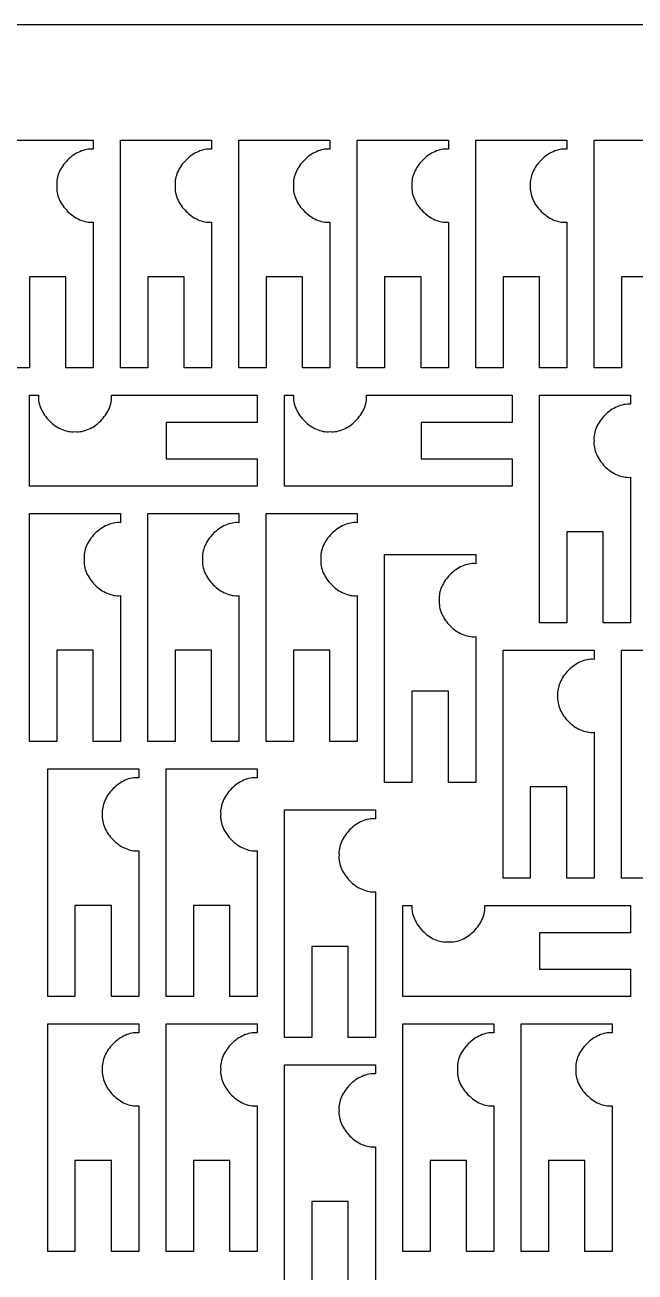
# Model space of a CAD drawing. Header units: millimetres. Extents: x 20698 to 22798, y 4792 to 5692.
# Drawn here: x 20872.1 to 20939.1, y 5555.5 to 5692.4 of the extents above; entities that cross this region are included whole.
import ezdxf

# ---------------------------------------------------------------- set-up
doc = ezdxf.new("R2010")
doc.units = ezdxf.units.MM
doc.layers.add('KEYHOLDER_ASPIRE', color=18, linetype='Continuous', true_color=0x4c0000)
doc.layers.add('Predeterminada', color=18, linetype='Continuous', true_color=0x000000)

msp = doc.modelspace()

# ---------------------------------------------------------------- linework, layer by layer
at = {"layer": 'KEYHOLDER_ASPIRE'}
for points in [[(20869.63, 5679.76), (20879.63, 5679.76), (20879.63, 5678.76), (20879.45, 5678.77), (20879.26, 5678.77), (20879.07, 5678.75), (20878.89, 5678.72), (20878.7, 5678.68), (20878.52, 5678.63), (20878.33, 5678.57), (20878.15, 5678.49), (20877.97, 5678.41), (20877.79, 5678.31), (20877.62, 5678.21), (20877.45, 5678.1), (20877.28, 5677.98), (20877.12, 5677.85), (20876.97, 5677.71), (20876.82, 5677.57), (20876.68, 5677.42), (20876.54, 5677.26), (20876.41, 5677.1), (20876.29, 5676.94), (20876.18, 5676.77), (20876.08, 5676.6), (20875.98, 5676.42), (20875.9, 5676.24), (20875.82, 5676.06), (20875.76, 5675.87), (20875.71, 5675.69), (20875.67, 5675.5), (20875.64, 5675.31), (20875.62, 5675.13), (20875.62, 5674.94), (20875.63, 5674.76), (20875.62, 5674.57), (20875.62, 5674.38), (20875.64, 5674.2), (20875.67, 5674.01), (20875.71, 5673.82), (20875.76, 5673.64), (20875.82, 5673.45), (20875.9, 5673.27), (20875.98, 5673.09), (20876.08, 5672.92), (20876.18, 5672.74), (20876.29, 5672.57), (20876.41, 5672.41), (20876.54, 5672.25), (20876.68, 5672.09), (20876.82, 5671.94), (20876.97, 5671.8), (20877.12, 5671.66), (20877.28, 5671.54), (20877.45, 5671.41), (20877.62, 5671.3), (20877.79, 5671.2), (20877.97, 5671.1), (20878.15, 5671.02), (20878.33, 5670.95), (20878.52, 5670.88), (20878.7, 5670.83), (20878.89, 5670.79), (20879.07, 5670.76), (20879.26, 5670.75), (20879.45, 5670.74), (20879.63, 5670.76), (20879.63, 5664.76), (20879.63, 5654.76), (20876.63, 5654.76), (20876.63, 5664.76), (20872.63, 5664.76), (20872.63, 5654.76), (20869.63, 5654.76)], [(20941.63, 5664.76), (20937.63, 5664.76), (20937.63, 5654.76), (20934.63, 5654.76), (20934.63, 5679.76), (20944.63, 5679.76)], [(20940.63, 5598.76), (20937.63, 5598.76), (20937.63, 5623.76), (20947.63, 5623.76)], [(20900.63, 5553.26), (20900.63, 5578.26), (20910.63, 5578.26), (20910.63, 5577.26), (20910.45, 5577.27), (20910.26, 5577.27), (20910.07, 5577.25), (20909.89, 5577.22), (20909.7, 5577.18), (20909.52, 5577.13), (20909.33, 5577.07), (20909.15, 5576.99), (20908.97, 5576.91), (20908.79, 5576.81), (20908.62, 5576.71), (20908.45, 5576.6), (20908.28, 5576.48), (20908.12, 5576.35), (20907.97, 5576.21), (20907.82, 5576.07), (20907.68, 5575.92), (20907.54, 5575.76), (20907.41, 5575.6), (20907.29, 5575.44), (20907.18, 5575.27), (20907.08, 5575.1), (20906.98, 5574.92), (20906.9, 5574.74), (20906.82, 5574.56), (20906.76, 5574.37), (20906.71, 5574.19), (20906.67, 5574), (20906.64, 5573.81), (20906.62, 5573.63), (20906.62, 5573.44), (20906.63, 5573.26), (20906.62, 5573.07), (20906.62, 5572.88), (20906.64, 5572.7), (20906.67, 5572.51), (20906.71, 5572.32), (20906.76, 5572.14), (20906.82, 5571.95), (20906.9, 5571.77), (20906.98, 5571.59), (20907.08, 5571.42), (20907.18, 5571.24), (20907.29, 5571.07), (20907.41, 5570.91), (20907.54, 5570.75), (20907.68, 5570.59), (20907.82, 5570.44), (20907.97, 5570.3), (20908.12, 5570.16), (20908.28, 5570.04), (20908.45, 5569.91), (20908.62, 5569.8), (20908.79, 5569.7), (20908.97, 5569.6), (20909.15, 5569.52), (20909.33, 5569.45), (20909.52, 5569.38), (20909.7, 5569.33), (20909.89, 5569.29), (20910.07, 5569.26), (20910.26, 5569.25), (20910.45, 5569.24), (20910.63, 5569.26), (20910.63, 5563.26), (20910.63, 5553.26)], [(20907.63, 5553.26), (20907.63, 5563.26), (20903.63, 5563.26), (20903.63, 5553.26)]]:
    msp.add_lwpolyline(points, dxfattribs=at)
for points in [[(20892.63, 5678.76), (20892.45, 5678.77), (20892.26, 5678.77), (20892.07, 5678.75), (20891.89, 5678.72), (20891.7, 5678.68), (20891.52, 5678.63), (20891.33, 5678.57), (20891.15, 5678.49), (20890.97, 5678.41), (20890.79, 5678.31), (20890.62, 5678.21), (20890.45, 5678.1), (20890.28, 5677.98), (20890.12, 5677.85), (20889.97, 5677.71), (20889.82, 5677.57), (20889.68, 5677.42), (20889.54, 5677.26), (20889.41, 5677.1), (20889.29, 5676.94), (20889.18, 5676.77), (20889.08, 5676.6), (20888.98, 5676.42), (20888.9, 5676.24), (20888.82, 5676.06), (20888.76, 5675.87), (20888.71, 5675.69), (20888.67, 5675.5), (20888.64, 5675.31), (20888.62, 5675.13), (20888.62, 5674.94), (20888.63, 5674.76), (20888.62, 5674.57), (20888.62, 5674.38), (20888.64, 5674.2), (20888.67, 5674.01), (20888.71, 5673.82), (20888.76, 5673.64), (20888.82, 5673.45), (20888.9, 5673.27), (20888.98, 5673.09), (20889.08, 5672.92), (20889.18, 5672.74), (20889.29, 5672.57), (20889.41, 5672.41), (20889.54, 5672.25), (20889.68, 5672.09), (20889.82, 5671.94), (20889.97, 5671.8), (20890.12, 5671.66), (20890.28, 5671.54), (20890.45, 5671.41), (20890.62, 5671.3), (20890.79, 5671.2), (20890.97, 5671.1), (20891.15, 5671.02), (20891.33, 5670.95), (20891.52, 5670.88), (20891.7, 5670.83), (20891.89, 5670.79), (20892.07, 5670.76), (20892.26, 5670.75), (20892.45, 5670.74), (20892.63, 5670.76), (20892.63, 5664.76), (20892.63, 5654.76), (20889.63, 5654.76), (20889.63, 5664.76), (20885.63, 5664.76), (20885.63, 5654.76), (20882.63, 5654.76), (20882.63, 5679.76), (20892.63, 5679.76)], [(20905.63, 5678.76), (20905.45, 5678.77), (20905.26, 5678.77), (20905.07, 5678.75), (20904.89, 5678.72), (20904.7, 5678.68), (20904.52, 5678.63), (20904.33, 5678.57), (20904.15, 5678.49), (20903.97, 5678.41), (20903.79, 5678.31), (20903.62, 5678.21), (20903.45, 5678.1), (20903.28, 5677.98), (20903.12, 5677.85), (20902.97, 5677.71), (20902.82, 5677.57), (20902.68, 5677.42), (20902.54, 5677.26), (20902.41, 5677.1), (20902.29, 5676.94), (20902.18, 5676.77), (20902.08, 5676.6), (20901.98, 5676.42), (20901.9, 5676.24), (20901.82, 5676.06), (20901.76, 5675.87), (20901.71, 5675.69), (20901.67, 5675.5), (20901.64, 5675.31), (20901.62, 5675.13), (20901.62, 5674.94), (20901.63, 5674.76), (20901.62, 5674.57), (20901.62, 5674.38), (20901.64, 5674.2), (20901.67, 5674.01), (20901.71, 5673.82), (20901.76, 5673.64), (20901.82, 5673.45), (20901.9, 5673.27), (20901.98, 5673.09), (20902.08, 5672.92), (20902.18, 5672.74), (20902.29, 5672.57), (20902.41, 5672.41), (20902.54, 5672.25), (20902.68, 5672.09), (20902.82, 5671.94), (20902.97, 5671.8), (20903.12, 5671.66), (20903.28, 5671.54), (20903.45, 5671.41), (20903.62, 5671.3), (20903.79, 5671.2), (20903.97, 5671.1), (20904.15, 5671.02), (20904.33, 5670.95), (20904.52, 5670.88), (20904.7, 5670.83), (20904.89, 5670.79), (20905.07, 5670.76), (20905.26, 5670.75), (20905.45, 5670.74), (20905.63, 5670.76), (20905.63, 5664.76), (20905.63, 5654.76), (20902.63, 5654.76), (20902.63, 5664.76), (20898.63, 5664.76), (20898.63, 5654.76), (20895.63, 5654.76), (20895.63, 5679.76), (20905.63, 5679.76)], [(20918.63, 5678.76), (20918.45, 5678.77), (20918.26, 5678.77), (20918.07, 5678.75), (20917.89, 5678.72), (20917.7, 5678.68), (20917.52, 5678.63), (20917.33, 5678.57), (20917.15, 5678.49), (20916.97, 5678.41), (20916.79, 5678.31), (20916.62, 5678.21), (20916.45, 5678.1), (20916.28, 5677.98), (20916.12, 5677.85), (20915.97, 5677.71), (20915.82, 5677.57), (20915.68, 5677.42), (20915.54, 5677.26), (20915.41, 5677.1), (20915.29, 5676.94), (20915.18, 5676.77), (20915.08, 5676.6), (20914.98, 5676.42), (20914.9, 5676.24), (20914.82, 5676.06), (20914.76, 5675.87), (20914.71, 5675.69), (20914.67, 5675.5), (20914.64, 5675.31), (20914.62, 5675.13), (20914.62, 5674.94), (20914.63, 5674.76), (20914.62, 5674.57), (20914.62, 5674.38), (20914.64, 5674.2), (20914.67, 5674.01), (20914.71, 5673.82), (20914.76, 5673.64), (20914.82, 5673.45), (20914.9, 5673.27), (20914.98, 5673.09), (20915.08, 5672.92), (20915.18, 5672.74), (20915.29, 5672.57), (20915.41, 5672.41), (20915.54, 5672.25), (20915.68, 5672.09), (20915.82, 5671.94), (20915.97, 5671.8), (20916.12, 5671.66), (20916.28, 5671.54), (20916.45, 5671.41), (20916.62, 5671.3), (20916.79, 5671.2), (20916.97, 5671.1), (20917.15, 5671.02), (20917.33, 5670.95), (20917.52, 5670.88), (20917.7, 5670.83), (20917.89, 5670.79), (20918.07, 5670.76), (20918.26, 5670.75), (20918.45, 5670.74), (20918.63, 5670.76), (20918.63, 5664.76), (20918.63, 5654.76), (20915.63, 5654.76), (20915.63, 5664.76), (20911.63, 5664.76), (20911.63, 5654.76), (20908.63, 5654.76), (20908.63, 5679.76), (20918.63, 5679.76)], [(20931.63, 5678.76), (20931.45, 5678.77), (20931.26, 5678.77), (20931.07, 5678.75), (20930.89, 5678.72), (20930.7, 5678.68), (20930.52, 5678.63), (20930.33, 5678.57), (20930.15, 5678.49), (20929.97, 5678.41), (20929.79, 5678.31), (20929.62, 5678.21), (20929.45, 5678.1), (20929.28, 5677.98), (20929.12, 5677.85), (20928.97, 5677.71), (20928.82, 5677.57), (20928.68, 5677.42), (20928.54, 5677.26), (20928.41, 5677.1), (20928.29, 5676.94), (20928.18, 5676.77), (20928.08, 5676.6), (20927.98, 5676.42), (20927.9, 5676.24), (20927.82, 5676.06), (20927.76, 5675.87), (20927.71, 5675.69), (20927.67, 5675.5), (20927.64, 5675.31), (20927.62, 5675.13), (20927.62, 5674.94), (20927.63, 5674.76), (20927.62, 5674.57), (20927.62, 5674.38), (20927.64, 5674.2), (20927.67, 5674.01), (20927.71, 5673.82), (20927.76, 5673.64), (20927.82, 5673.45), (20927.9, 5673.27), (20927.98, 5673.09), (20928.08, 5672.92), (20928.18, 5672.74), (20928.29, 5672.57), (20928.41, 5672.41), (20928.54, 5672.25), (20928.68, 5672.09), (20928.82, 5671.94), (20928.97, 5671.8), (20929.12, 5671.66), (20929.28, 5671.54), (20929.45, 5671.41), (20929.62, 5671.3), (20929.79, 5671.2), (20929.97, 5671.1), (20930.15, 5671.02), (20930.33, 5670.95), (20930.52, 5670.88), (20930.7, 5670.83), (20930.89, 5670.79), (20931.07, 5670.76), (20931.26, 5670.75), (20931.45, 5670.74), (20931.63, 5670.76), (20931.63, 5664.76), (20931.63, 5654.76), (20928.63, 5654.76), (20928.63, 5664.76), (20924.63, 5664.76), (20924.63, 5654.76), (20921.63, 5654.76), (20921.63, 5679.76), (20931.63, 5679.76)], [(20873.63, 5651.76), (20873.62, 5651.57), (20873.62, 5651.38), (20873.64, 5651.2), (20873.67, 5651.01), (20873.71, 5650.82), (20873.76, 5650.64), (20873.82, 5650.45), (20873.9, 5650.27), (20873.98, 5650.09), (20874.08, 5649.92), (20874.18, 5649.74), (20874.29, 5649.57), (20874.41, 5649.41), (20874.54, 5649.25), (20874.68, 5649.09), (20874.82, 5648.94), (20874.97, 5648.8), (20875.12, 5648.66), (20875.28, 5648.54), (20875.45, 5648.41), (20875.62, 5648.3), (20875.79, 5648.2), (20875.97, 5648.1), (20876.15, 5648.02), (20876.33, 5647.95), (20876.52, 5647.88), (20876.7, 5647.83), (20876.89, 5647.79), (20877.07, 5647.76), (20877.26, 5647.75), (20877.45, 5647.74), (20877.63, 5647.76), (20877.82, 5647.74), (20878, 5647.75), (20878.19, 5647.76), (20878.38, 5647.79), (20878.56, 5647.83), (20878.75, 5647.88), (20878.93, 5647.95), (20879.12, 5648.02), (20879.3, 5648.1), (20879.47, 5648.2), (20879.65, 5648.3), (20879.82, 5648.41), (20879.98, 5648.54), (20880.14, 5648.66), (20880.3, 5648.8), (20880.45, 5648.94), (20880.59, 5649.09), (20880.72, 5649.25), (20880.85, 5649.41), (20880.97, 5649.57), (20881.09, 5649.74), (20881.19, 5649.92), (20881.28, 5650.09), (20881.37, 5650.27), (20881.44, 5650.45), (20881.51, 5650.64), (20881.56, 5650.82), (20881.6, 5651.01), (20881.63, 5651.2), (20881.64, 5651.38), (20881.64, 5651.57), (20881.63, 5651.76), (20887.63, 5651.76), (20897.63, 5651.76), (20897.63, 5648.76), (20887.63, 5648.76), (20887.63, 5644.76), (20897.63, 5644.76), (20897.63, 5641.76), (20872.63, 5641.76), (20872.63, 5651.76)], [(20901.63, 5651.76), (20901.62, 5651.57), (20901.62, 5651.38), (20901.64, 5651.2), (20901.67, 5651.01), (20901.71, 5650.82), (20901.76, 5650.64), (20901.82, 5650.45), (20901.9, 5650.27), (20901.98, 5650.09), (20902.08, 5649.92), (20902.18, 5649.74), (20902.29, 5649.57), (20902.41, 5649.41), (20902.54, 5649.25), (20902.68, 5649.09), (20902.82, 5648.94), (20902.97, 5648.8), (20903.12, 5648.66), (20903.28, 5648.54), (20903.45, 5648.41), (20903.62, 5648.3), (20903.79, 5648.2), (20903.97, 5648.1), (20904.15, 5648.02), (20904.33, 5647.95), (20904.52, 5647.88), (20904.7, 5647.83), (20904.89, 5647.79), (20905.07, 5647.76), (20905.26, 5647.75), (20905.45, 5647.74), (20905.63, 5647.76), (20905.82, 5647.74), (20906, 5647.75), (20906.19, 5647.76), (20906.38, 5647.79), (20906.56, 5647.83), (20906.75, 5647.88), (20906.93, 5647.95), (20907.12, 5648.02), (20907.3, 5648.1), (20907.47, 5648.2), (20907.65, 5648.3), (20907.82, 5648.41), (20907.98, 5648.54), (20908.14, 5648.66), (20908.3, 5648.8), (20908.45, 5648.94), (20908.59, 5649.09), (20908.72, 5649.25), (20908.85, 5649.41), (20908.97, 5649.57), (20909.09, 5649.74), (20909.19, 5649.92), (20909.28, 5650.09), (20909.37, 5650.27), (20909.44, 5650.45), (20909.51, 5650.64), (20909.56, 5650.82), (20909.6, 5651.01), (20909.63, 5651.2), (20909.64, 5651.38), (20909.64, 5651.57), (20909.63, 5651.76), (20915.63, 5651.76), (20925.63, 5651.76), (20925.63, 5648.76), (20915.63, 5648.76), (20915.63, 5644.76), (20925.63, 5644.76), (20925.63, 5641.76), (20900.63, 5641.76), (20900.63, 5651.76)], [(20938.63, 5650.76), (20938.45, 5650.77), (20938.26, 5650.77), (20938.07, 5650.75), (20937.89, 5650.72), (20937.7, 5650.68), (20937.52, 5650.63), (20937.33, 5650.57), (20937.15, 5650.49), (20936.97, 5650.41), (20936.79, 5650.31), (20936.62, 5650.21), (20936.45, 5650.1), (20936.28, 5649.98), (20936.12, 5649.85), (20935.97, 5649.71), (20935.82, 5649.57), (20935.68, 5649.42), (20935.54, 5649.26), (20935.41, 5649.1), (20935.29, 5648.94), (20935.18, 5648.77), (20935.08, 5648.6), (20934.98, 5648.42), (20934.9, 5648.24), (20934.82, 5648.06), (20934.76, 5647.87), (20934.71, 5647.69), (20934.67, 5647.5), (20934.64, 5647.31), (20934.62, 5647.13), (20934.62, 5646.94), (20934.63, 5646.76), (20934.62, 5646.57), (20934.62, 5646.38), (20934.64, 5646.2), (20934.67, 5646.01), (20934.71, 5645.82), (20934.76, 5645.64), (20934.82, 5645.45), (20934.9, 5645.27), (20934.98, 5645.09), (20935.08, 5644.92), (20935.18, 5644.74), (20935.29, 5644.57), (20935.41, 5644.41), (20935.54, 5644.25), (20935.68, 5644.09), (20935.82, 5643.94), (20935.97, 5643.8), (20936.12, 5643.66), (20936.28, 5643.54), (20936.45, 5643.41), (20936.62, 5643.3), (20936.79, 5643.2), (20936.97, 5643.1), (20937.15, 5643.02), (20937.33, 5642.95), (20937.52, 5642.88), (20937.7, 5642.83), (20937.89, 5642.79), (20938.07, 5642.76), (20938.26, 5642.75), (20938.45, 5642.74), (20938.63, 5642.76), (20938.63, 5636.76), (20938.63, 5626.76), (20935.63, 5626.76), (20935.63, 5636.76), (20931.63, 5636.76), (20931.63, 5626.76), (20928.63, 5626.76), (20928.63, 5651.76), (20938.63, 5651.76)], [(20882.63, 5637.76), (20882.45, 5637.77), (20882.26, 5637.77), (20882.07, 5637.75), (20881.89, 5637.72), (20881.7, 5637.68), (20881.52, 5637.63), (20881.33, 5637.57), (20881.15, 5637.49), (20880.97, 5637.41), (20880.79, 5637.31), (20880.62, 5637.21), (20880.45, 5637.1), (20880.28, 5636.98), (20880.12, 5636.85), (20879.97, 5636.71), (20879.82, 5636.57), (20879.68, 5636.42), (20879.54, 5636.26), (20879.41, 5636.1), (20879.29, 5635.94), (20879.18, 5635.77), (20879.08, 5635.6), (20878.98, 5635.42), (20878.9, 5635.24), (20878.82, 5635.06), (20878.76, 5634.87), (20878.71, 5634.69), (20878.67, 5634.5), (20878.64, 5634.31), (20878.62, 5634.13), (20878.62, 5633.94), (20878.63, 5633.76), (20878.62, 5633.57), (20878.62, 5633.38), (20878.64, 5633.2), (20878.67, 5633.01), (20878.71, 5632.82), (20878.76, 5632.64), (20878.82, 5632.45), (20878.9, 5632.27), (20878.98, 5632.09), (20879.08, 5631.92), (20879.18, 5631.74), (20879.29, 5631.57), (20879.41, 5631.41), (20879.54, 5631.25), (20879.68, 5631.09), (20879.82, 5630.94), (20879.97, 5630.8), (20880.12, 5630.66), (20880.28, 5630.54), (20880.45, 5630.41), (20880.62, 5630.3), (20880.79, 5630.2), (20880.97, 5630.1), (20881.15, 5630.02), (20881.33, 5629.95), (20881.52, 5629.88), (20881.7, 5629.83), (20881.89, 5629.79), (20882.07, 5629.76), (20882.26, 5629.75), (20882.45, 5629.74), (20882.63, 5629.76), (20882.63, 5623.76), (20882.63, 5613.76), (20879.63, 5613.76), (20879.63, 5623.76), (20875.63, 5623.76), (20875.63, 5613.76), (20872.63, 5613.76), (20872.63, 5638.76), (20882.63, 5638.76)], [(20895.63, 5637.76), (20895.45, 5637.77), (20895.26, 5637.77), (20895.07, 5637.75), (20894.89, 5637.72), (20894.7, 5637.68), (20894.52, 5637.63), (20894.33, 5637.57), (20894.15, 5637.49), (20893.97, 5637.41), (20893.79, 5637.31), (20893.62, 5637.21), (20893.45, 5637.1), (20893.28, 5636.98), (20893.12, 5636.85), (20892.97, 5636.71), (20892.82, 5636.57), (20892.68, 5636.42), (20892.54, 5636.26), (20892.41, 5636.1), (20892.29, 5635.94), (20892.18, 5635.77), (20892.08, 5635.6), (20891.98, 5635.42), (20891.9, 5635.24), (20891.82, 5635.06), (20891.76, 5634.87), (20891.71, 5634.69), (20891.67, 5634.5), (20891.64, 5634.31), (20891.62, 5634.13), (20891.62, 5633.94), (20891.63, 5633.76), (20891.62, 5633.57), (20891.62, 5633.38), (20891.64, 5633.2), (20891.67, 5633.01), (20891.71, 5632.82), (20891.76, 5632.64), (20891.82, 5632.45), (20891.9, 5632.27), (20891.98, 5632.09), (20892.08, 5631.92), (20892.18, 5631.74), (20892.29, 5631.57), (20892.41, 5631.41), (20892.54, 5631.25), (20892.68, 5631.09), (20892.82, 5630.94), (20892.97, 5630.8), (20893.12, 5630.66), (20893.28, 5630.54), (20893.45, 5630.41), (20893.62, 5630.3), (20893.79, 5630.2), (20893.97, 5630.1), (20894.15, 5630.02), (20894.33, 5629.95), (20894.52, 5629.88), (20894.7, 5629.83), (20894.89, 5629.79), (20895.07, 5629.76), (20895.26, 5629.75), (20895.45, 5629.74), (20895.63, 5629.76), (20895.63, 5623.76), (20895.63, 5613.76), (20892.63, 5613.76), (20892.63, 5623.76), (20888.63, 5623.76), (20888.63, 5613.76), (20885.63, 5613.76), (20885.63, 5638.76), (20895.63, 5638.76)], [(20908.63, 5637.76), (20908.45, 5637.77), (20908.26, 5637.77), (20908.07, 5637.75), (20907.89, 5637.72), (20907.7, 5637.68), (20907.52, 5637.63), (20907.33, 5637.57), (20907.15, 5637.49), (20906.97, 5637.41), (20906.79, 5637.31), (20906.62, 5637.21), (20906.45, 5637.1), (20906.28, 5636.98), (20906.12, 5636.85), (20905.97, 5636.71), (20905.82, 5636.57), (20905.68, 5636.42), (20905.54, 5636.26), (20905.41, 5636.1), (20905.29, 5635.94), (20905.18, 5635.77), (20905.08, 5635.6), (20904.98, 5635.42), (20904.9, 5635.24), (20904.82, 5635.06), (20904.76, 5634.87), (20904.71, 5634.69), (20904.67, 5634.5), (20904.64, 5634.31), (20904.62, 5634.13), (20904.62, 5633.94), (20904.63, 5633.76), (20904.62, 5633.57), (20904.62, 5633.38), (20904.64, 5633.2), (20904.67, 5633.01), (20904.71, 5632.82), (20904.76, 5632.64), (20904.82, 5632.45), (20904.9, 5632.27), (20904.98, 5632.09), (20905.08, 5631.92), (20905.18, 5631.74), (20905.29, 5631.57), (20905.41, 5631.41), (20905.54, 5631.25), (20905.68, 5631.09), (20905.82, 5630.94), (20905.97, 5630.8), (20906.12, 5630.66), (20906.28, 5630.54), (20906.45, 5630.41), (20906.62, 5630.3), (20906.79, 5630.2), (20906.97, 5630.1), (20907.15, 5630.02), (20907.33, 5629.95), (20907.52, 5629.88), (20907.7, 5629.83), (20907.89, 5629.79), (20908.07, 5629.76), (20908.26, 5629.75), (20908.45, 5629.74), (20908.63, 5629.76), (20908.63, 5623.76), (20908.63, 5613.76), (20905.63, 5613.76), (20905.63, 5623.76), (20901.63, 5623.76), (20901.63, 5613.76), (20898.63, 5613.76), (20898.63, 5638.76), (20908.63, 5638.76)], [(20921.63, 5633.26), (20921.45, 5633.27), (20921.26, 5633.27), (20921.07, 5633.25), (20920.89, 5633.22), (20920.7, 5633.18), (20920.52, 5633.13), (20920.33, 5633.07), (20920.15, 5632.99), (20919.97, 5632.91), (20919.79, 5632.81), (20919.62, 5632.71), (20919.45, 5632.6), (20919.28, 5632.48), (20919.12, 5632.35), (20918.97, 5632.21), (20918.82, 5632.07), (20918.68, 5631.92), (20918.54, 5631.76), (20918.41, 5631.6), (20918.29, 5631.44), (20918.18, 5631.27), (20918.08, 5631.1), (20917.98, 5630.92), (20917.9, 5630.74), (20917.82, 5630.56), (20917.76, 5630.37), (20917.71, 5630.19), (20917.67, 5630), (20917.64, 5629.81), (20917.62, 5629.63), (20917.62, 5629.44), (20917.63, 5629.26), (20917.62, 5629.07), (20917.62, 5628.88), (20917.64, 5628.7), (20917.67, 5628.51), (20917.71, 5628.32), (20917.76, 5628.14), (20917.82, 5627.95), (20917.9, 5627.77), (20917.98, 5627.59), (20918.08, 5627.42), (20918.18, 5627.24), (20918.29, 5627.07), (20918.41, 5626.91), (20918.54, 5626.75), (20918.68, 5626.59), (20918.82, 5626.44), (20918.97, 5626.3), (20919.12, 5626.16), (20919.28, 5626.04), (20919.45, 5625.91), (20919.62, 5625.8), (20919.79, 5625.7), (20919.97, 5625.6), (20920.15, 5625.52), (20920.33, 5625.45), (20920.52, 5625.38), (20920.7, 5625.33), (20920.89, 5625.29), (20921.07, 5625.26), (20921.26, 5625.25), (20921.45, 5625.24), (20921.63, 5625.26), (20921.63, 5619.26), (20921.63, 5609.26), (20918.63, 5609.26), (20918.63, 5619.26), (20914.63, 5619.26), (20914.63, 5609.26), (20911.63, 5609.26), (20911.63, 5634.26), (20921.63, 5634.26)], [(20934.63, 5622.76), (20934.45, 5622.77), (20934.26, 5622.77), (20934.07, 5622.75), (20933.89, 5622.72), (20933.7, 5622.68), (20933.52, 5622.63), (20933.33, 5622.57), (20933.15, 5622.49), (20932.97, 5622.41), (20932.79, 5622.31), (20932.62, 5622.21), (20932.45, 5622.1), (20932.28, 5621.98), (20932.12, 5621.85), (20931.97, 5621.71), (20931.82, 5621.57), (20931.68, 5621.42), (20931.54, 5621.26), (20931.41, 5621.1), (20931.29, 5620.94), (20931.18, 5620.77), (20931.08, 5620.6), (20930.98, 5620.42), (20930.9, 5620.24), (20930.82, 5620.06), (20930.76, 5619.87), (20930.71, 5619.69), (20930.67, 5619.5), (20930.64, 5619.31), (20930.62, 5619.13), (20930.62, 5618.94), (20930.63, 5618.76), (20930.62, 5618.57), (20930.62, 5618.38), (20930.64, 5618.2), (20930.67, 5618.01), (20930.71, 5617.82), (20930.76, 5617.64), (20930.82, 5617.45), (20930.9, 5617.27), (20930.98, 5617.09), (20931.08, 5616.92), (20931.18, 5616.74), (20931.29, 5616.57), (20931.41, 5616.41), (20931.54, 5616.25), (20931.68, 5616.09), (20931.82, 5615.94), (20931.97, 5615.8), (20932.12, 5615.66), (20932.28, 5615.54), (20932.45, 5615.41), (20932.62, 5615.3), (20932.79, 5615.2), (20932.97, 5615.1), (20933.15, 5615.02), (20933.33, 5614.95), (20933.52, 5614.88), (20933.7, 5614.83), (20933.89, 5614.79), (20934.07, 5614.76), (20934.26, 5614.75), (20934.45, 5614.74), (20934.63, 5614.76), (20934.63, 5608.76), (20934.63, 5598.76), (20931.63, 5598.76), (20931.63, 5608.76), (20927.63, 5608.76), (20927.63, 5598.76), (20924.63, 5598.76), (20924.63, 5623.76), (20934.63, 5623.76)], [(20884.63, 5609.76), (20884.45, 5609.77), (20884.26, 5609.77), (20884.07, 5609.75), (20883.89, 5609.72), (20883.7, 5609.68), (20883.52, 5609.63), (20883.33, 5609.57), (20883.15, 5609.49), (20882.97, 5609.41), (20882.79, 5609.31), (20882.62, 5609.21), (20882.45, 5609.1), (20882.28, 5608.98), (20882.12, 5608.85), (20881.97, 5608.71), (20881.82, 5608.57), (20881.68, 5608.42), (20881.54, 5608.26), (20881.41, 5608.1), (20881.29, 5607.94), (20881.18, 5607.77), (20881.08, 5607.6), (20880.98, 5607.42), (20880.9, 5607.24), (20880.82, 5607.06), (20880.76, 5606.87), (20880.71, 5606.69), (20880.67, 5606.5), (20880.64, 5606.31), (20880.62, 5606.13), (20880.62, 5605.94), (20880.63, 5605.76), (20880.62, 5605.57), (20880.62, 5605.38), (20880.64, 5605.2), (20880.67, 5605.01), (20880.71, 5604.82), (20880.76, 5604.64), (20880.82, 5604.45), (20880.9, 5604.27), (20880.98, 5604.09), (20881.08, 5603.92), (20881.18, 5603.74), (20881.29, 5603.57), (20881.41, 5603.41), (20881.54, 5603.25), (20881.68, 5603.09), (20881.82, 5602.94), (20881.97, 5602.8), (20882.12, 5602.66), (20882.28, 5602.54), (20882.45, 5602.41), (20882.62, 5602.3), (20882.79, 5602.2), (20882.97, 5602.1), (20883.15, 5602.02), (20883.33, 5601.95), (20883.52, 5601.88), (20883.7, 5601.83), (20883.89, 5601.79), (20884.07, 5601.76), (20884.26, 5601.75), (20884.45, 5601.74), (20884.63, 5601.76), (20884.63, 5595.76), (20884.63, 5585.76), (20881.63, 5585.76), (20881.63, 5595.76), (20877.63, 5595.76), (20877.63, 5585.76), (20874.63, 5585.76), (20874.63, 5610.76), (20884.63, 5610.76)], [(20897.63, 5609.76), (20897.45, 5609.77), (20897.26, 5609.77), (20897.07, 5609.75), (20896.89, 5609.72), (20896.7, 5609.68), (20896.52, 5609.63), (20896.33, 5609.57), (20896.15, 5609.49), (20895.97, 5609.41), (20895.79, 5609.31), (20895.62, 5609.21), (20895.45, 5609.1), (20895.28, 5608.98), (20895.12, 5608.85), (20894.97, 5608.71), (20894.82, 5608.57), (20894.68, 5608.42), (20894.54, 5608.26), (20894.41, 5608.1), (20894.29, 5607.94), (20894.18, 5607.77), (20894.08, 5607.6), (20893.98, 5607.42), (20893.9, 5607.24), (20893.82, 5607.06), (20893.76, 5606.87), (20893.71, 5606.69), (20893.67, 5606.5), (20893.64, 5606.31), (20893.62, 5606.13), (20893.62, 5605.94), (20893.63, 5605.76), (20893.62, 5605.57), (20893.62, 5605.38), (20893.64, 5605.2), (20893.67, 5605.01), (20893.71, 5604.82), (20893.76, 5604.64), (20893.82, 5604.45), (20893.9, 5604.27), (20893.98, 5604.09), (20894.08, 5603.92), (20894.18, 5603.74), (20894.29, 5603.57), (20894.41, 5603.41), (20894.54, 5603.25), (20894.68, 5603.09), (20894.82, 5602.94), (20894.97, 5602.8), (20895.12, 5602.66), (20895.28, 5602.54), (20895.45, 5602.41), (20895.62, 5602.3), (20895.79, 5602.2), (20895.97, 5602.1), (20896.15, 5602.02), (20896.33, 5601.95), (20896.52, 5601.88), (20896.7, 5601.83), (20896.89, 5601.79), (20897.07, 5601.76), (20897.26, 5601.75), (20897.45, 5601.74), (20897.63, 5601.76), (20897.63, 5595.76), (20897.63, 5585.76), (20894.63, 5585.76), (20894.63, 5595.76), (20890.63, 5595.76), (20890.63, 5585.76), (20887.63, 5585.76), (20887.63, 5610.76), (20897.63, 5610.76)], [(20910.63, 5605.26), (20910.45, 5605.27), (20910.26, 5605.27), (20910.07, 5605.25), (20909.89, 5605.22), (20909.7, 5605.18), (20909.52, 5605.13), (20909.33, 5605.07), (20909.15, 5604.99), (20908.97, 5604.91), (20908.79, 5604.81), (20908.62, 5604.71), (20908.45, 5604.6), (20908.28, 5604.48), (20908.12, 5604.35), (20907.97, 5604.21), (20907.82, 5604.07), (20907.68, 5603.92), (20907.54, 5603.76), (20907.41, 5603.6), (20907.29, 5603.44), (20907.18, 5603.27), (20907.08, 5603.1), (20906.98, 5602.92), (20906.9, 5602.74), (20906.82, 5602.56), (20906.76, 5602.37), (20906.71, 5602.19), (20906.67, 5602), (20906.64, 5601.81), (20906.62, 5601.63), (20906.62, 5601.44), (20906.63, 5601.26), (20906.62, 5601.07), (20906.62, 5600.88), (20906.64, 5600.7), (20906.67, 5600.51), (20906.71, 5600.32), (20906.76, 5600.14), (20906.82, 5599.95), (20906.9, 5599.77), (20906.98, 5599.59), (20907.08, 5599.42), (20907.18, 5599.24), (20907.29, 5599.07), (20907.41, 5598.91), (20907.54, 5598.75), (20907.68, 5598.59), (20907.82, 5598.44), (20907.97, 5598.3), (20908.12, 5598.16), (20908.28, 5598.04), (20908.45, 5597.91), (20908.62, 5597.8), (20908.79, 5597.7), (20908.97, 5597.6), (20909.15, 5597.52), (20909.33, 5597.45), (20909.52, 5597.38), (20909.7, 5597.33), (20909.89, 5597.29), (20910.07, 5597.26), (20910.26, 5597.25), (20910.45, 5597.24), (20910.63, 5597.26), (20910.63, 5591.26), (20910.63, 5581.26), (20907.63, 5581.26), (20907.63, 5591.26), (20903.63, 5591.26), (20903.63, 5581.26), (20900.63, 5581.26), (20900.63, 5606.26), (20910.63, 5606.26)], [(20914.63, 5595.76), (20914.62, 5595.57), (20914.62, 5595.38), (20914.64, 5595.2), (20914.67, 5595.01), (20914.71, 5594.82), (20914.76, 5594.64), (20914.82, 5594.45), (20914.9, 5594.27), (20914.98, 5594.09), (20915.08, 5593.92), (20915.18, 5593.74), (20915.29, 5593.57), (20915.41, 5593.41), (20915.54, 5593.25), (20915.68, 5593.09), (20915.82, 5592.94), (20915.97, 5592.8), (20916.12, 5592.66), (20916.28, 5592.54), (20916.45, 5592.41), (20916.62, 5592.3), (20916.79, 5592.2), (20916.97, 5592.1), (20917.15, 5592.02), (20917.33, 5591.95), (20917.52, 5591.88), (20917.7, 5591.83), (20917.89, 5591.79), (20918.07, 5591.76), (20918.26, 5591.75), (20918.45, 5591.74), (20918.63, 5591.76), (20918.82, 5591.74), (20919, 5591.75), (20919.19, 5591.76), (20919.38, 5591.79), (20919.56, 5591.83), (20919.75, 5591.88), (20919.93, 5591.95), (20920.12, 5592.02), (20920.3, 5592.1), (20920.47, 5592.2), (20920.65, 5592.3), (20920.82, 5592.41), (20920.98, 5592.54), (20921.14, 5592.66), (20921.3, 5592.8), (20921.45, 5592.94), (20921.59, 5593.09), (20921.72, 5593.25), (20921.85, 5593.41), (20921.97, 5593.57), (20922.09, 5593.74), (20922.19, 5593.92), (20922.28, 5594.09), (20922.37, 5594.27), (20922.44, 5594.45), (20922.51, 5594.64), (20922.56, 5594.82), (20922.6, 5595.01), (20922.63, 5595.2), (20922.64, 5595.38), (20922.64, 5595.57), (20922.63, 5595.76), (20928.63, 5595.76), (20938.63, 5595.76), (20938.63, 5592.76), (20928.63, 5592.76), (20928.63, 5588.76), (20938.63, 5588.76), (20938.63, 5585.76), (20913.63, 5585.76), (20913.63, 5595.76)], [(20884.63, 5581.76), (20884.45, 5581.77), (20884.26, 5581.77), (20884.07, 5581.75), (20883.89, 5581.72), (20883.7, 5581.68), (20883.52, 5581.63), (20883.33, 5581.57), (20883.15, 5581.49), (20882.97, 5581.41), (20882.79, 5581.31), (20882.62, 5581.21), (20882.45, 5581.1), (20882.28, 5580.98), (20882.12, 5580.85), (20881.97, 5580.71), (20881.82, 5580.57), (20881.68, 5580.42), (20881.54, 5580.26), (20881.41, 5580.1), (20881.29, 5579.94), (20881.18, 5579.77), (20881.08, 5579.6), (20880.98, 5579.42), (20880.9, 5579.24), (20880.82, 5579.06), (20880.76, 5578.87), (20880.71, 5578.69), (20880.67, 5578.5), (20880.64, 5578.31), (20880.62, 5578.13), (20880.62, 5577.94), (20880.63, 5577.76), (20880.62, 5577.57), (20880.62, 5577.38), (20880.64, 5577.2), (20880.67, 5577.01), (20880.71, 5576.82), (20880.76, 5576.64), (20880.82, 5576.45), (20880.9, 5576.27), (20880.98, 5576.09), (20881.08, 5575.92), (20881.18, 5575.74), (20881.29, 5575.57), (20881.41, 5575.41), (20881.54, 5575.25), (20881.68, 5575.09), (20881.82, 5574.94), (20881.97, 5574.8), (20882.12, 5574.66), (20882.28, 5574.54), (20882.45, 5574.41), (20882.62, 5574.3), (20882.79, 5574.2), (20882.97, 5574.1), (20883.15, 5574.02), (20883.33, 5573.95), (20883.52, 5573.88), (20883.7, 5573.83), (20883.89, 5573.79), (20884.07, 5573.76), (20884.26, 5573.75), (20884.45, 5573.74), (20884.63, 5573.76), (20884.63, 5567.76), (20884.63, 5557.76), (20881.63, 5557.76), (20881.63, 5567.76), (20877.63, 5567.76), (20877.63, 5557.76), (20874.63, 5557.76), (20874.63, 5582.76), (20884.63, 5582.76)], [(20897.63, 5581.76), (20897.45, 5581.77), (20897.26, 5581.77), (20897.07, 5581.75), (20896.89, 5581.72), (20896.7, 5581.68), (20896.52, 5581.63), (20896.33, 5581.57), (20896.15, 5581.49), (20895.97, 5581.41), (20895.79, 5581.31), (20895.62, 5581.21), (20895.45, 5581.1), (20895.28, 5580.98), (20895.12, 5580.85), (20894.97, 5580.71), (20894.82, 5580.57), (20894.68, 5580.42), (20894.54, 5580.26), (20894.41, 5580.1), (20894.29, 5579.94), (20894.18, 5579.77), (20894.08, 5579.6), (20893.98, 5579.42), (20893.9, 5579.24), (20893.82, 5579.06), (20893.76, 5578.87), (20893.71, 5578.69), (20893.67, 5578.5), (20893.64, 5578.31), (20893.62, 5578.13), (20893.62, 5577.94), (20893.63, 5577.76), (20893.62, 5577.57), (20893.62, 5577.38), (20893.64, 5577.2), (20893.67, 5577.01), (20893.71, 5576.82), (20893.76, 5576.64), (20893.82, 5576.45), (20893.9, 5576.27), (20893.98, 5576.09), (20894.08, 5575.92), (20894.18, 5575.74), (20894.29, 5575.57), (20894.41, 5575.41), (20894.54, 5575.25), (20894.68, 5575.09), (20894.82, 5574.94), (20894.97, 5574.8), (20895.12, 5574.66), (20895.28, 5574.54), (20895.45, 5574.41), (20895.62, 5574.3), (20895.79, 5574.2), (20895.97, 5574.1), (20896.15, 5574.02), (20896.33, 5573.95), (20896.52, 5573.88), (20896.7, 5573.83), (20896.89, 5573.79), (20897.07, 5573.76), (20897.26, 5573.75), (20897.45, 5573.74), (20897.63, 5573.76), (20897.63, 5567.76), (20897.63, 5557.76), (20894.63, 5557.76), (20894.63, 5567.76), (20890.63, 5567.76), (20890.63, 5557.76), (20887.63, 5557.76), (20887.63, 5582.76), (20897.63, 5582.76)], [(20923.63, 5581.76), (20923.45, 5581.77), (20923.26, 5581.77), (20923.07, 5581.75), (20922.89, 5581.72), (20922.7, 5581.68), (20922.52, 5581.63), (20922.33, 5581.57), (20922.15, 5581.49), (20921.97, 5581.41), (20921.79, 5581.31), (20921.62, 5581.21), (20921.45, 5581.1), (20921.28, 5580.98), (20921.12, 5580.85), (20920.97, 5580.71), (20920.82, 5580.57), (20920.68, 5580.42), (20920.54, 5580.26), (20920.41, 5580.1), (20920.29, 5579.94), (20920.18, 5579.77), (20920.08, 5579.6), (20919.98, 5579.42), (20919.9, 5579.24), (20919.82, 5579.06), (20919.76, 5578.87), (20919.71, 5578.69), (20919.67, 5578.5), (20919.64, 5578.31), (20919.62, 5578.13), (20919.62, 5577.94), (20919.63, 5577.76), (20919.62, 5577.57), (20919.62, 5577.38), (20919.64, 5577.2), (20919.67, 5577.01), (20919.71, 5576.82), (20919.76, 5576.64), (20919.82, 5576.45), (20919.9, 5576.27), (20919.98, 5576.09), (20920.08, 5575.92), (20920.18, 5575.74), (20920.29, 5575.57), (20920.41, 5575.41), (20920.54, 5575.25), (20920.68, 5575.09), (20920.82, 5574.94), (20920.97, 5574.8), (20921.12, 5574.66), (20921.28, 5574.54), (20921.45, 5574.41), (20921.62, 5574.3), (20921.79, 5574.2), (20921.97, 5574.1), (20922.15, 5574.02), (20922.33, 5573.95), (20922.52, 5573.88), (20922.7, 5573.83), (20922.89, 5573.79), (20923.07, 5573.76), (20923.26, 5573.75), (20923.45, 5573.74), (20923.63, 5573.76), (20923.63, 5567.76), (20923.63, 5557.76), (20920.63, 5557.76), (20920.63, 5567.76), (20916.63, 5567.76), (20916.63, 5557.76), (20913.63, 5557.76), (20913.63, 5582.76), (20923.63, 5582.76)], [(20936.63, 5581.76), (20936.45, 5581.77), (20936.26, 5581.77), (20936.07, 5581.75), (20935.89, 5581.72), (20935.7, 5581.68), (20935.52, 5581.63), (20935.33, 5581.57), (20935.15, 5581.49), (20934.97, 5581.41), (20934.79, 5581.31), (20934.62, 5581.21), (20934.45, 5581.1), (20934.28, 5580.98), (20934.12, 5580.85), (20933.97, 5580.71), (20933.82, 5580.57), (20933.68, 5580.42), (20933.54, 5580.26), (20933.41, 5580.1), (20933.29, 5579.94), (20933.18, 5579.77), (20933.08, 5579.6), (20932.98, 5579.42), (20932.9, 5579.24), (20932.82, 5579.06), (20932.76, 5578.87), (20932.71, 5578.69), (20932.67, 5578.5), (20932.64, 5578.31), (20932.62, 5578.13), (20932.62, 5577.94), (20932.63, 5577.76), (20932.62, 5577.57), (20932.62, 5577.38), (20932.64, 5577.2), (20932.67, 5577.01), (20932.71, 5576.82), (20932.76, 5576.64), (20932.82, 5576.45), (20932.9, 5576.27), (20932.98, 5576.09), (20933.08, 5575.92), (20933.18, 5575.74), (20933.29, 5575.57), (20933.41, 5575.41), (20933.54, 5575.25), (20933.68, 5575.09), (20933.82, 5574.94), (20933.97, 5574.8), (20934.12, 5574.66), (20934.28, 5574.54), (20934.45, 5574.41), (20934.62, 5574.3), (20934.79, 5574.2), (20934.97, 5574.1), (20935.15, 5574.02), (20935.33, 5573.95), (20935.52, 5573.88), (20935.7, 5573.83), (20935.89, 5573.79), (20936.07, 5573.76), (20936.26, 5573.75), (20936.45, 5573.74), (20936.63, 5573.76), (20936.63, 5567.76), (20936.63, 5557.76), (20933.63, 5557.76), (20933.63, 5567.76), (20929.63, 5567.76), (20929.63, 5557.76), (20926.63, 5557.76), (20926.63, 5582.76), (20936.63, 5582.76)]]:
    msp.add_lwpolyline(points, close=True, dxfattribs=at)
at = {"layer": 'Predeterminada'}
msp.add_lwpolyline([(20698.16, 4792.4), (22798.16, 4792.4), (22798.16, 5692.4), (20698.16, 5692.4)], close=True, dxfattribs=at)

doc.saveas('drawing.dxf')
